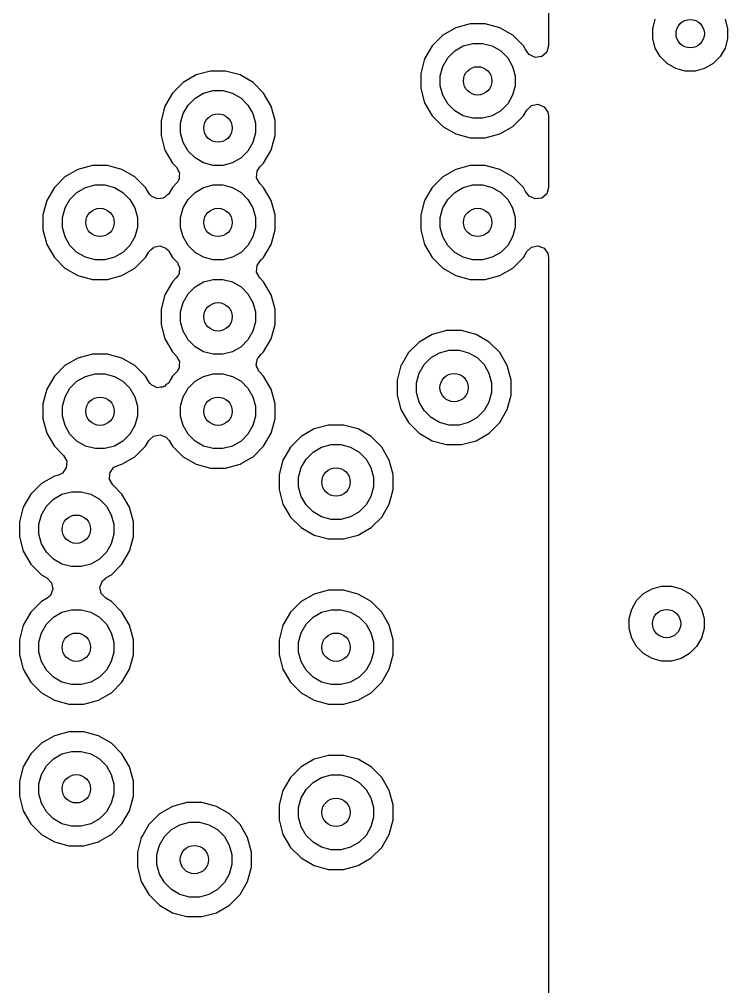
# Model space of a CAD drawing. Extents: x 0.98 to 8.09, y -3.46 to -0.83.
# Drawn here: x 6.9054 to 7.2007, y -1.4408 to -1.0373 of the extents above; entities that cross this region are included whole.
import ezdxf

# ---------------------------------------------------------------- set-up
doc = ezdxf.new("R2010")
doc.units = 0
doc.header["$MEASUREMENT"] = 0
doc.layers.add('BLACK', color=7, linetype='CONTINUOUS')

msp = doc.modelspace()

# ---------------------------------------------------------------- linework, layer by layer
at = {"layer": 'BLACK', "linetype": 'CONTINUOUS'}
for p, q in [((7.12598, -0.83167), (7.12598, -1.04838)), ((7.08728, -1.04084), (7.08186, -1.04397)), ((7.09333, -1.03922), (7.08728, -1.04084)), ((7.08728, -1.04084), (7.08728, -1.04084)), ((7.08728, -1.04084), (7.08728, -1.04084)), ((7.09959, -1.03922), (7.09333, -1.03922)), ((7.10563, -1.04084), (7.09959, -1.03922)), ((7.11105, -1.04397), (7.10563, -1.04084)), ((7.16943, -1.04125), (7.17049, -1.03728)), ((7.19959, -1.03728), (7.20065, -1.04125)), ((7.08186, -1.04397), (7.07744, -1.0484)), ((7.08186, -1.04397), (7.08186, -1.04397)), ((7.11548, -1.0484), (7.11105, -1.04397)), ((7.16943, -1.04536), (7.16943, -1.04125)), ((7.20065, -1.04125), (7.20065, -1.04536)), ((7.07744, -1.0484), (7.07431, -1.05382)), ((7.07744, -1.0484), (7.07744, -1.0484)), ((7.08687, -1.0505), (7.09043, -1.04844)), ((7.09043, -1.04844), (7.0944, -1.04738)), ((7.0944, -1.04738), (7.09851, -1.04738)), ((7.09851, -1.04738), (7.10248, -1.04844)), ((7.10248, -1.04844), (7.10604, -1.0505)), ((7.11623, -1.0497), (7.11548, -1.0484)), ((7.12598, -1.04838), (7.12521, -1.05102)), ((7.17049, -1.04933), (7.16943, -1.04536)), ((7.20065, -1.04536), (7.19959, -1.04933)), ((7.08396, -1.05341), (7.08687, -1.0505)), ((7.10604, -1.0505), (7.10895, -1.05341)), ((7.11687, -1.05082), (7.11623, -1.0497)), ((7.11791, -1.05207), (7.11687, -1.05082)), ((7.12041, -1.05321), (7.11791, -1.05207)), ((7.12313, -1.05282), (7.12041, -1.05321)), ((7.12521, -1.05102), (7.12313, -1.05282)), ((7.17255, -1.05289), (7.17049, -1.04933)), ((7.17545, -1.0558), (7.17255, -1.05289)), ((7.19753, -1.05289), (7.19463, -1.0558)), ((7.19959, -1.04933), (7.19753, -1.05289)), ((7.07431, -1.05382), (7.07269, -1.05986)), ((7.08084, -1.06094), (7.08191, -1.05697)), ((7.08191, -1.05697), (7.08396, -1.05341)), ((7.10895, -1.05341), (7.11101, -1.05697)), ((7.11101, -1.05697), (7.11207, -1.06094)), ((7.17901, -1.05786), (7.17545, -1.0558)), ((7.19463, -1.0558), (7.19107, -1.05786)), ((6.97901, -1.06053), (6.9736, -1.06366)), ((6.98506, -1.05891), (6.97901, -1.06053)), ((6.97901, -1.06053), (6.97901, -1.06053)), ((6.97901, -1.06053), (6.97901, -1.06053)), ((6.99132, -1.05891), (6.98506, -1.05891)), ((6.99736, -1.06053), (6.99132, -1.05891)), ((7.00278, -1.06366), (6.99736, -1.06053)), ((7.07269, -1.05986), (7.07269, -1.06612)), ((7.08084, -1.06505), (7.08084, -1.06094)), ((7.11207, -1.06094), (7.11207, -1.06505)), ((7.18298, -1.05892), (7.17901, -1.05786)), ((7.18709, -1.05892), (7.18298, -1.05892)), ((7.19107, -1.05786), (7.18709, -1.05892)), ((6.9736, -1.06366), (6.96917, -1.06808)), ((6.9736, -1.06366), (6.9736, -1.06366)), ((7.00721, -1.06808), (7.00278, -1.06366)), ((7.08191, -1.06902), (7.08084, -1.06505)), ((7.11207, -1.06505), (7.11101, -1.06902)), ((6.96917, -1.06808), (6.96645, -1.0728)), ((6.96917, -1.06808), (6.96917, -1.06808)), ((6.9786, -1.07018), (6.98216, -1.06813)), ((6.98216, -1.06813), (6.98613, -1.06706)), ((6.98613, -1.06706), (6.99024, -1.06706)), ((6.99024, -1.06706), (6.99422, -1.06813)), ((6.99422, -1.06813), (6.99778, -1.07018)), ((7.01034, -1.0735), (7.00721, -1.06808)), ((7.07269, -1.06612), (7.07431, -1.07217)), ((7.08396, -1.07258), (7.08191, -1.06902)), ((7.11101, -1.06902), (7.10895, -1.07258)), ((6.96645, -1.0728), (6.96604, -1.0735)), ((6.97364, -1.07665), (6.9757, -1.07309)), ((6.9757, -1.07309), (6.9786, -1.07018)), ((6.99778, -1.07018), (7.00068, -1.07309)), ((7.00068, -1.07309), (7.00274, -1.07665)), ((7.07431, -1.07217), (7.07744, -1.07759)), ((7.08687, -1.07549), (7.08396, -1.07258)), ((7.10895, -1.07258), (7.10604, -1.07549)), ((7.11887, -1.07326), (7.12157, -1.07274)), ((7.12157, -1.07274), (7.12412, -1.07377)), ((6.96604, -1.0735), (6.96442, -1.07955)), ((6.97258, -1.08062), (6.97364, -1.07665)), ((7.00274, -1.07665), (7.0038, -1.08062)), ((7.01196, -1.07955), (7.01034, -1.0735)), ((7.09043, -1.07754), (7.08687, -1.07549)), ((7.10604, -1.07549), (7.10248, -1.07754)), ((7.11548, -1.07759), (7.11687, -1.07516)), ((7.11687, -1.07516), (7.11887, -1.07326)), ((7.12412, -1.07377), (7.12572, -1.07601)), ((7.12572, -1.07601), (7.12598, -1.0776)), ((6.96442, -1.07955), (6.96442, -1.08581)), ((6.97258, -1.08473), (6.97258, -1.08062)), ((7.0038, -1.08062), (7.0038, -1.08473)), ((7.01196, -1.08581), (7.01196, -1.07955)), ((7.07744, -1.07759), (7.08186, -1.08201)), ((7.0944, -1.07861), (7.09043, -1.07754)), ((7.09851, -1.07861), (7.0944, -1.07861)), ((7.10248, -1.07754), (7.09851, -1.07861)), ((7.11105, -1.08201), (7.11548, -1.07759)), ((7.12598, -1.0776), (7.12598, -1.10744)), ((6.97364, -1.0887), (6.97258, -1.08473)), ((7.0038, -1.08473), (7.00274, -1.0887)), ((7.08186, -1.08201), (7.08728, -1.08514)), ((7.08728, -1.08514), (7.09333, -1.08676)), ((7.09959, -1.08676), (7.10563, -1.08514)), ((7.10563, -1.08514), (7.11105, -1.08201)), ((6.96442, -1.08581), (6.96604, -1.09185)), ((6.9757, -1.09226), (6.97364, -1.0887)), ((7.00274, -1.0887), (7.00068, -1.09226)), ((7.01034, -1.09185), (7.01196, -1.08581)), ((7.09333, -1.08676), (7.09333, -1.08676)), ((7.09333, -1.08676), (7.09959, -1.08676)), ((7.09959, -1.08676), (7.09959, -1.08676)), ((6.96604, -1.09185), (6.96917, -1.09727)), ((6.9786, -1.09517), (6.9757, -1.09226)), ((7.00068, -1.09226), (6.99778, -1.09517)), ((7.00721, -1.09727), (7.01034, -1.09185)), ((6.96917, -1.09727), (6.96917, -1.09727)), ((6.96917, -1.09727), (6.97081, -1.09891)), ((6.98216, -1.09723), (6.9786, -1.09517)), ((6.98613, -1.09829), (6.98216, -1.09723)), ((6.99422, -1.09723), (6.99024, -1.09829)), ((6.99778, -1.09517), (6.99422, -1.09723)), ((7.0062, -1.09828), (7.00721, -1.09727)), ((6.9298, -1.0999), (6.92438, -1.10303)), ((6.93585, -1.09828), (6.9298, -1.0999)), ((6.9298, -1.0999), (6.9298, -1.0999)), ((6.9298, -1.0999), (6.9298, -1.0999)), ((6.94211, -1.09828), (6.93585, -1.09828)), ((6.94815, -1.0999), (6.94211, -1.09828)), ((6.95357, -1.10303), (6.94815, -1.0999)), ((6.97081, -1.09891), (6.97081, -1.09892)), ((6.97081, -1.09892), (6.97082, -1.09892)), ((6.97082, -1.09892), (6.97147, -1.10013)), ((6.97147, -1.10013), (6.97213, -1.10132)), ((6.97213, -1.10134), (6.97203, -1.1027)), ((6.97213, -1.10132), (6.97213, -1.10133)), ((6.97213, -1.10133), (6.97213, -1.10134)), ((6.99024, -1.09829), (6.98613, -1.09829)), ((7.00425, -1.1034), (7.00445, -1.10066)), ((7.00445, -1.10066), (7.00557, -1.09891)), ((7.00557, -1.09891), (7.0062, -1.09828)), ((7.08728, -1.0999), (7.08186, -1.10303)), ((7.09333, -1.09828), (7.08728, -1.0999)), ((7.08728, -1.0999), (7.08728, -1.0999)), ((7.08728, -1.0999), (7.08728, -1.0999)), ((7.09959, -1.09828), (7.09333, -1.09828)), ((7.10563, -1.0999), (7.09959, -1.09828)), ((7.11105, -1.10303), (7.10563, -1.0999)), ((6.92438, -1.10303), (6.91996, -1.10745)), ((6.92438, -1.10303), (6.92438, -1.10303)), ((6.958, -1.10745), (6.95357, -1.10303)), ((6.97126, -1.1053), (6.97105, -1.10557)), ((6.97191, -1.10411), (6.97126, -1.1053)), ((6.97193, -1.10408), (6.97191, -1.10411)), ((6.97203, -1.1027), (6.97193, -1.10407)), ((6.97193, -1.10407), (6.97193, -1.10408)), ((6.97193, -1.10408), (6.97193, -1.10408)), ((7.00557, -1.10581), (7.00425, -1.1034)), ((7.08186, -1.10303), (7.07744, -1.10745)), ((7.08186, -1.10303), (7.08186, -1.10303)), ((7.11548, -1.10745), (7.11105, -1.10303)), ((6.91996, -1.10745), (6.91872, -1.10959)), ((6.91996, -1.10745), (6.91996, -1.10745)), ((6.92939, -1.10955), (6.93295, -1.1075)), ((6.93295, -1.1075), (6.93692, -1.10643)), ((6.93692, -1.10643), (6.94103, -1.10643)), ((6.94103, -1.10643), (6.945, -1.1075)), ((6.945, -1.1075), (6.94856, -1.10955)), ((6.95896, -1.10913), (6.958, -1.10745)), ((6.95935, -1.10981), (6.95896, -1.10913)), ((6.96917, -1.10745), (6.96766, -1.11007)), ((6.97105, -1.10557), (6.96917, -1.10745)), ((6.9786, -1.10955), (6.98216, -1.1075)), ((6.98216, -1.1075), (6.98613, -1.10643)), ((6.98613, -1.10643), (6.99024, -1.10643)), ((6.99024, -1.10643), (6.99422, -1.1075)), ((6.99422, -1.1075), (6.99778, -1.10955)), ((7.00721, -1.10745), (7.00557, -1.10581)), ((7.01034, -1.11287), (7.00721, -1.10745)), ((7.07744, -1.10745), (7.0762, -1.10959)), ((7.07744, -1.10745), (7.07744, -1.10745)), ((7.08687, -1.10955), (7.09043, -1.1075)), ((7.09043, -1.1075), (7.0944, -1.10643)), ((7.0944, -1.10643), (7.09851, -1.10643)), ((7.09851, -1.10643), (7.10248, -1.1075)), ((7.10248, -1.1075), (7.10604, -1.10955)), ((7.11644, -1.10913), (7.11548, -1.10745)), ((7.11687, -1.10988), (7.11644, -1.10913)), ((7.12598, -1.10744), (7.12521, -1.11007)), ((6.91683, -1.11287), (6.91521, -1.11892)), ((6.91872, -1.10959), (6.91683, -1.11287)), ((6.92443, -1.11602), (6.92648, -1.11246)), ((6.92648, -1.11246), (6.92939, -1.10955)), ((6.94856, -1.10955), (6.95147, -1.11246)), ((6.95147, -1.11246), (6.95353, -1.11602)), ((6.95995, -1.11049), (6.95935, -1.10981)), ((6.96012, -1.11081), (6.95995, -1.11049)), ((6.96031, -1.11091), (6.96012, -1.11081)), ((6.96056, -1.1112), (6.96031, -1.11091)), ((6.96157, -1.11161), (6.96056, -1.1112)), ((6.96253, -1.11213), (6.96157, -1.11161)), ((6.96283, -1.11211), (6.96253, -1.11213)), ((6.96312, -1.11223), (6.96283, -1.11211)), ((6.96419, -1.11202), (6.96312, -1.11223)), ((6.96527, -1.11195), (6.96419, -1.11202)), ((6.96552, -1.11176), (6.96527, -1.11195)), ((6.96582, -1.11171), (6.96552, -1.11176)), ((6.96661, -1.11096), (6.96582, -1.11171)), ((6.96748, -1.11031), (6.96661, -1.11096)), ((6.96766, -1.11007), (6.96748, -1.11031)), ((6.97364, -1.11602), (6.9757, -1.11246)), ((6.9757, -1.11246), (6.9786, -1.10955)), ((6.99778, -1.10955), (7.00068, -1.11246)), ((7.00068, -1.11246), (7.00274, -1.11602)), ((7.01196, -1.11892), (7.01034, -1.11287)), ((7.07431, -1.11287), (7.07269, -1.11892)), ((7.0762, -1.10959), (7.07431, -1.11287)), ((7.08191, -1.11602), (7.08396, -1.11246)), ((7.08396, -1.11246), (7.08687, -1.10955)), ((7.10604, -1.10955), (7.10895, -1.11246)), ((7.10895, -1.11246), (7.11101, -1.11602)), ((7.11791, -1.11113), (7.11687, -1.10988)), ((7.12041, -1.11227), (7.11791, -1.11113)), ((7.12313, -1.11188), (7.12041, -1.11227)), ((7.12521, -1.11007), (7.12313, -1.11188)), ((6.92336, -1.11999), (6.92443, -1.11602)), ((6.95353, -1.11602), (6.95459, -1.11999)), ((6.97258, -1.11999), (6.97364, -1.11602)), ((7.00274, -1.11602), (7.0038, -1.11999)), ((7.08084, -1.11999), (7.08191, -1.11602)), ((7.11101, -1.11602), (7.11207, -1.11999)), ((6.91521, -1.11892), (6.91521, -1.12518)), ((6.92336, -1.1241), (6.92336, -1.11999)), ((6.95459, -1.11999), (6.95459, -1.1241)), ((6.97258, -1.1241), (6.97258, -1.11999)), ((7.0038, -1.11999), (7.0038, -1.1241)), ((7.01196, -1.12518), (7.01196, -1.11892)), ((7.07269, -1.11892), (7.07269, -1.12518)), ((7.08084, -1.1241), (7.08084, -1.11999)), ((7.11207, -1.11999), (7.11207, -1.1241)), ((6.91521, -1.12518), (6.91683, -1.13122)), ((6.92443, -1.12807), (6.92336, -1.1241)), ((6.95459, -1.1241), (6.95353, -1.12807)), ((6.97364, -1.12807), (6.97258, -1.1241)), ((7.0038, -1.1241), (7.00274, -1.12807)), ((7.01034, -1.13122), (7.01196, -1.12518)), ((7.07269, -1.12518), (7.07431, -1.13122)), ((7.08191, -1.12807), (7.08084, -1.1241)), ((7.11207, -1.1241), (7.11101, -1.12807)), ((6.92648, -1.13163), (6.92443, -1.12807)), ((6.95353, -1.12807), (6.95147, -1.13163)), ((6.9757, -1.13163), (6.97364, -1.12807)), ((7.00274, -1.12807), (7.00068, -1.13163)), ((7.08396, -1.13163), (7.08191, -1.12807)), ((7.11101, -1.12807), (7.10895, -1.13163)), ((6.91683, -1.13122), (6.91996, -1.13664)), ((6.92939, -1.13454), (6.92648, -1.13163)), ((6.95147, -1.13163), (6.94856, -1.13454)), ((6.95935, -1.13429), (6.9603, -1.13338)), ((6.9603, -1.13338), (6.96123, -1.13245)), ((6.96123, -1.13245), (6.9613, -1.13244)), ((6.9613, -1.13244), (6.96135, -1.13239)), ((6.96135, -1.13239), (6.96263, -1.13214)), ((6.96263, -1.13214), (6.96391, -1.13186)), ((6.96391, -1.13186), (6.96398, -1.13188)), ((6.96398, -1.13188), (6.96405, -1.13187)), ((6.96405, -1.13187), (6.96526, -1.13235)), ((6.96526, -1.13235), (6.96649, -1.13281)), ((6.96649, -1.13281), (6.96655, -1.13287)), ((6.96655, -1.13287), (6.9666, -1.13289)), ((6.9666, -1.13289), (6.96748, -1.13379)), ((6.9786, -1.13454), (6.9757, -1.13163)), ((7.00068, -1.13163), (6.99778, -1.13454)), ((7.00721, -1.13664), (7.01034, -1.13122)), ((7.07431, -1.13122), (7.07744, -1.13664)), ((7.08687, -1.13454), (7.08396, -1.13163)), ((7.10895, -1.13163), (7.10604, -1.13454)), ((7.11687, -1.13422), (7.11887, -1.13232)), ((7.11887, -1.13232), (7.12157, -1.1318)), ((7.12157, -1.1318), (7.12412, -1.13282)), ((7.12412, -1.13282), (7.12572, -1.13506)), ((6.91996, -1.13664), (6.92438, -1.14107)), ((6.93295, -1.1366), (6.92939, -1.13454)), ((6.93692, -1.13766), (6.93295, -1.1366)), ((6.94103, -1.13766), (6.93692, -1.13766)), ((6.945, -1.1366), (6.94103, -1.13766)), ((6.94856, -1.13454), (6.945, -1.1366)), ((6.95357, -1.14107), (6.958, -1.13664)), ((6.958, -1.13664), (6.95935, -1.13429)), ((6.96748, -1.13379), (6.96766, -1.13403)), ((6.96766, -1.13403), (6.96917, -1.13664)), ((6.96917, -1.13664), (6.97105, -1.13852)), ((6.98216, -1.1366), (6.9786, -1.13454)), ((6.98613, -1.13766), (6.98216, -1.1366)), ((6.99024, -1.13766), (6.98613, -1.13766)), ((6.99422, -1.1366), (6.99024, -1.13766)), ((6.99778, -1.13454), (6.99422, -1.1366)), ((7.00557, -1.13828), (7.00628, -1.13756)), ((7.00628, -1.13756), (7.00721, -1.13664)), ((7.07744, -1.13664), (7.08186, -1.14107)), ((7.09043, -1.1366), (7.08687, -1.13454)), ((7.0944, -1.13766), (7.09043, -1.1366)), ((7.09851, -1.13766), (7.0944, -1.13766)), ((7.10248, -1.1366), (7.09851, -1.13766)), ((7.10604, -1.13454), (7.10248, -1.1366)), ((7.11105, -1.14107), (7.11548, -1.13664)), ((7.11548, -1.13664), (7.11687, -1.13422)), ((7.12572, -1.13506), (7.12598, -1.13666)), ((7.12598, -1.13666), (7.12598, -1.52071)), ((6.92438, -1.14107), (6.9298, -1.1442)), ((6.94815, -1.1442), (6.95357, -1.14107)), ((6.97105, -1.13852), (6.97126, -1.13879)), ((6.97126, -1.13879), (6.97163, -1.13977)), ((6.97163, -1.13977), (6.97213, -1.14069)), ((6.97223, -1.14137), (6.97201, -1.14239)), ((6.97213, -1.14069), (6.9721, -1.14104)), ((6.9721, -1.14104), (6.97223, -1.14137)), ((7.00425, -1.14277), (7.00445, -1.14003)), ((7.00445, -1.14003), (7.00557, -1.13828)), ((7.08186, -1.14107), (7.08728, -1.1442)), ((7.10563, -1.1442), (7.11105, -1.14107)), ((6.9298, -1.1442), (6.93585, -1.14581)), ((6.94211, -1.14581), (6.94815, -1.1442)), ((6.97081, -1.14518), (6.96917, -1.14682)), ((6.97132, -1.14439), (6.97081, -1.14518)), ((6.97165, -1.14406), (6.97132, -1.14439)), ((6.97171, -1.14379), (6.97165, -1.14406)), ((6.97193, -1.14344), (6.97171, -1.14379)), ((6.97201, -1.14239), (6.97193, -1.14344)), ((6.98216, -1.14687), (6.98613, -1.1458)), ((6.98613, -1.1458), (6.99024, -1.1458)), ((6.99024, -1.1458), (6.99422, -1.14687)), ((7.00557, -1.14518), (7.00425, -1.14277)), ((7.00721, -1.14682), (7.00557, -1.14518)), ((7.08728, -1.1442), (7.09333, -1.14581)), ((7.09959, -1.14581), (7.10563, -1.1442)), ((6.93585, -1.14581), (6.93585, -1.14581)), ((6.93585, -1.14581), (6.94211, -1.14581)), ((6.94211, -1.14581), (6.94211, -1.14581)), ((6.96917, -1.14682), (6.96604, -1.15224)), ((6.96917, -1.14682), (6.96917, -1.14682)), ((6.9757, -1.15183), (6.9786, -1.14892)), ((6.9786, -1.14892), (6.98216, -1.14687)), ((6.99422, -1.14687), (6.99778, -1.14892)), ((6.99778, -1.14892), (7.00068, -1.15183)), ((7.01034, -1.15224), (7.00721, -1.14682)), ((7.09333, -1.14581), (7.09333, -1.14581)), ((7.09333, -1.14581), (7.09959, -1.14581)), ((7.09959, -1.14581), (7.09959, -1.14581)), ((6.96604, -1.15224), (6.96442, -1.15829)), ((6.97364, -1.15539), (6.9757, -1.15183)), ((7.00068, -1.15183), (7.00274, -1.15539)), ((7.01196, -1.15829), (7.01034, -1.15224)), ((6.97258, -1.15936), (6.97364, -1.15539)), ((7.00274, -1.15539), (7.0038, -1.15936)), ((6.96442, -1.15829), (6.96442, -1.16455)), ((6.97258, -1.16347), (6.97258, -1.15936)), ((7.0038, -1.15936), (7.0038, -1.16347)), ((7.01196, -1.16455), (7.01196, -1.15829)), ((6.96442, -1.16455), (6.96604, -1.17059)), ((6.97364, -1.16744), (6.97258, -1.16347)), ((7.0038, -1.16347), (7.00274, -1.16744)), ((7.01034, -1.17059), (7.01196, -1.16455)), ((6.9757, -1.171), (6.97364, -1.16744)), ((7.00274, -1.16744), (7.00068, -1.171)), ((7.07744, -1.1688), (7.07202, -1.17193)), ((7.08349, -1.16718), (7.07744, -1.1688)), ((7.07744, -1.1688), (7.07744, -1.1688)), ((7.07744, -1.1688), (7.07744, -1.1688)), ((7.08974, -1.16718), (7.08349, -1.16718)), ((7.09579, -1.1688), (7.08974, -1.16718)), ((7.10121, -1.17193), (7.09579, -1.1688)), ((6.96604, -1.17059), (6.96917, -1.17601)), ((6.9786, -1.17391), (6.9757, -1.171)), ((6.98216, -1.17597), (6.9786, -1.17391)), ((6.99778, -1.17391), (6.99422, -1.17597)), ((7.00068, -1.171), (6.99778, -1.17391)), ((7.00721, -1.17601), (7.01034, -1.17059)), ((7.07202, -1.17193), (7.0676, -1.17635)), ((7.07202, -1.17193), (7.07202, -1.17193)), ((7.10563, -1.17635), (7.10121, -1.17193)), ((6.93585, -1.17702), (6.9298, -1.17864)), ((6.94211, -1.17702), (6.93585, -1.17702)), ((6.94815, -1.17864), (6.94211, -1.17702)), ((6.96917, -1.17601), (6.96917, -1.17601)), ((6.96917, -1.17601), (6.97081, -1.17765)), ((6.97081, -1.17765), (6.97081, -1.17766)), ((6.97081, -1.17766), (6.97082, -1.17766)), ((6.97082, -1.17766), (6.97147, -1.17887)), ((6.98613, -1.17703), (6.98216, -1.17597)), ((6.99024, -1.17703), (6.98613, -1.17703)), ((6.99422, -1.17597), (6.99024, -1.17703)), ((7.00511, -1.17836), (7.00557, -1.17765)), ((7.00557, -1.17765), (7.0062, -1.17702)), ((7.0062, -1.17702), (7.00721, -1.17601)), ((7.0676, -1.17635), (7.06465, -1.18144)), ((7.0676, -1.17635), (7.0676, -1.17635)), ((7.07703, -1.17845), (7.08059, -1.1764)), ((7.08059, -1.1764), (7.08456, -1.17533)), ((7.08456, -1.17533), (7.08867, -1.17533)), ((7.08867, -1.17533), (7.09264, -1.1764)), ((7.09264, -1.1764), (7.0962, -1.17845)), ((7.10876, -1.18177), (7.10563, -1.17635)), ((6.92438, -1.18177), (6.91996, -1.18619)), ((6.9298, -1.17864), (6.92438, -1.18177)), ((6.92438, -1.18177), (6.92438, -1.18177)), ((6.9298, -1.17864), (6.9298, -1.17864)), ((6.9298, -1.17864), (6.9298, -1.17864)), ((6.95357, -1.18177), (6.94815, -1.17864)), ((6.958, -1.18619), (6.95357, -1.18177)), ((6.97147, -1.17887), (6.97213, -1.18006)), ((6.97203, -1.18144), (6.97193, -1.18281)), ((6.97213, -1.18008), (6.97203, -1.18144)), ((6.97213, -1.18006), (6.97213, -1.18007)), ((6.97213, -1.18007), (6.97213, -1.18008)), ((7.00414, -1.18135), (7.00438, -1.18038)), ((7.00428, -1.18173), (7.00414, -1.18135)), ((7.00425, -1.18214), (7.00428, -1.18173)), ((7.00438, -1.18038), (7.00445, -1.1794)), ((7.00445, -1.1794), (7.00471, -1.17898)), ((7.00471, -1.17898), (7.00479, -1.17867)), ((7.00479, -1.17867), (7.00511, -1.17836)), ((7.06447, -1.18177), (7.06285, -1.18782)), ((7.06465, -1.18144), (7.06447, -1.18177)), ((7.07206, -1.18492), (7.07412, -1.18136)), ((7.07412, -1.18136), (7.07703, -1.17845)), ((7.0962, -1.17845), (7.09911, -1.18136)), ((7.09911, -1.18136), (7.10116, -1.18492)), ((7.11038, -1.18782), (7.10876, -1.18177)), ((6.93295, -1.18624), (6.93692, -1.18517)), ((6.93692, -1.18517), (6.94103, -1.18517)), ((6.94103, -1.18517), (6.945, -1.18624)), ((6.97105, -1.18431), (6.96917, -1.18619)), ((6.97126, -1.18404), (6.97105, -1.18431)), ((6.97191, -1.18285), (6.97126, -1.18404)), ((6.97193, -1.18282), (6.97191, -1.18285)), ((6.97193, -1.18281), (6.97193, -1.18282)), ((6.97193, -1.18282), (6.97193, -1.18282)), ((6.98216, -1.18624), (6.98613, -1.18517)), ((6.98613, -1.18517), (6.99024, -1.18517)), ((6.99024, -1.18517), (6.99422, -1.18624)), ((7.00472, -1.18301), (7.00425, -1.18214)), ((7.00505, -1.18394), (7.00472, -1.18301)), ((7.00528, -1.18427), (7.00505, -1.18394)), ((7.00721, -1.18619), (7.00528, -1.18427)), ((7.071, -1.18889), (7.07206, -1.18492)), ((7.10116, -1.18492), (7.10223, -1.18889)), ((6.91996, -1.18619), (6.91683, -1.19161)), ((6.91996, -1.18619), (6.91996, -1.18619)), ((6.92648, -1.1912), (6.92939, -1.18829)), ((6.92939, -1.18829), (6.93295, -1.18624)), ((6.945, -1.18624), (6.94856, -1.18829)), ((6.94856, -1.18829), (6.95147, -1.1912)), ((6.95932, -1.18848), (6.958, -1.18619)), ((6.95935, -1.18855), (6.95932, -1.18848)), ((6.95995, -1.18923), (6.95935, -1.18855)), ((6.96012, -1.18955), (6.95995, -1.18923)), ((6.96031, -1.18965), (6.96012, -1.18955)), ((6.96056, -1.18994), (6.96031, -1.18965)), ((6.96157, -1.19035), (6.96056, -1.18994)), ((6.96661, -1.1897), (6.96582, -1.19045)), ((6.96748, -1.18905), (6.96661, -1.1897)), ((6.96766, -1.18881), (6.96748, -1.18905)), ((6.96917, -1.18619), (6.96766, -1.18881)), ((6.9757, -1.1912), (6.9786, -1.18829)), ((6.9786, -1.18829), (6.98216, -1.18624)), ((6.99422, -1.18624), (6.99778, -1.18829)), ((6.99778, -1.18829), (7.00068, -1.1912)), ((7.00814, -1.18782), (7.00721, -1.18619)), ((7.00949, -1.19014), (7.00814, -1.18782)), ((7.01034, -1.19161), (7.00949, -1.19014)), ((7.00949, -1.19014), (7.00949, -1.19014)), ((7.06285, -1.18782), (7.06285, -1.19407)), ((7.071, -1.193), (7.071, -1.18889)), ((7.10223, -1.18889), (7.10223, -1.193)), ((7.11038, -1.19407), (7.11038, -1.18782)), ((6.91683, -1.19161), (6.91521, -1.19766)), ((6.92443, -1.19476), (6.92648, -1.1912)), ((6.95147, -1.1912), (6.95353, -1.19476)), ((6.96253, -1.19087), (6.96157, -1.19035)), ((6.96283, -1.19085), (6.96253, -1.19087)), ((6.96312, -1.19097), (6.96283, -1.19085)), ((6.96419, -1.19076), (6.96312, -1.19097)), ((6.96527, -1.19069), (6.96419, -1.19076)), ((6.96552, -1.1905), (6.96527, -1.19069)), ((6.96582, -1.19045), (6.96552, -1.1905)), ((6.97364, -1.19476), (6.9757, -1.1912)), ((7.00068, -1.1912), (7.00274, -1.19476)), ((7.01196, -1.19766), (7.01034, -1.19161)), ((7.01034, -1.19161), (7.01034, -1.19161)), ((7.06285, -1.19407), (7.06447, -1.20012)), ((7.07206, -1.19697), (7.071, -1.193)), ((7.10223, -1.193), (7.10116, -1.19697)), ((7.10876, -1.20012), (7.11038, -1.19407)), ((6.91521, -1.19766), (6.91521, -1.20392)), ((6.92336, -1.19873), (6.92443, -1.19476)), ((6.95353, -1.19476), (6.95459, -1.19873)), ((6.97258, -1.19873), (6.97364, -1.19476)), ((7.00274, -1.19476), (7.0038, -1.19873)), ((7.01196, -1.20392), (7.01196, -1.19766)), ((7.07412, -1.20053), (7.07206, -1.19697)), ((7.10116, -1.19697), (7.09911, -1.20053)), ((6.92336, -1.20284), (6.92336, -1.19873)), ((6.95459, -1.19873), (6.95459, -1.20284)), ((6.97258, -1.20284), (6.97258, -1.19873)), ((7.0038, -1.19873), (7.0038, -1.20284)), ((7.06447, -1.20012), (7.0676, -1.20554)), ((7.07703, -1.20344), (7.07412, -1.20053)), ((7.09911, -1.20053), (7.0962, -1.20344)), ((7.10563, -1.20554), (7.10876, -1.20012)), ((6.91521, -1.20392), (6.91683, -1.20996)), ((6.92443, -1.20681), (6.92336, -1.20284)), ((6.95459, -1.20284), (6.95353, -1.20681)), ((6.97364, -1.20681), (6.97258, -1.20284)), ((7.0038, -1.20284), (7.00274, -1.20681)), ((7.01034, -1.20996), (7.01196, -1.20392)), ((7.0676, -1.20554), (7.07202, -1.20996)), ((7.08059, -1.20549), (7.07703, -1.20344)), ((7.08456, -1.20656), (7.08059, -1.20549)), ((7.09264, -1.20549), (7.08867, -1.20656)), ((7.0962, -1.20344), (7.09264, -1.20549)), ((7.10121, -1.20996), (7.10563, -1.20554)), ((6.91683, -1.20996), (6.91996, -1.21538)), ((6.92648, -1.21037), (6.92443, -1.20681)), ((6.95353, -1.20681), (6.95147, -1.21037)), ((6.9757, -1.21037), (6.97364, -1.20681)), ((7.00274, -1.20681), (7.00068, -1.21037)), ((7.00721, -1.21538), (7.01034, -1.20996)), ((7.02823, -1.20817), (7.02281, -1.2113)), ((7.03427, -1.20655), (7.02823, -1.20817)), ((7.02823, -1.20817), (7.02823, -1.20817)), ((7.02823, -1.20817), (7.02823, -1.20817)), ((7.04053, -1.20655), (7.03427, -1.20655)), ((7.04658, -1.20817), (7.04053, -1.20655)), ((7.052, -1.2113), (7.04658, -1.20817)), ((7.07202, -1.20996), (7.07744, -1.21309)), ((7.08867, -1.20656), (7.08456, -1.20656)), ((7.09579, -1.21309), (7.10121, -1.20996)), ((6.92939, -1.21328), (6.92648, -1.21037)), ((6.93295, -1.21534), (6.92939, -1.21328)), ((6.94856, -1.21328), (6.945, -1.21534)), ((6.95147, -1.21037), (6.94856, -1.21328)), ((6.958, -1.21538), (6.95935, -1.21303)), ((6.95935, -1.21303), (6.96135, -1.21113)), ((6.96135, -1.21113), (6.96405, -1.21061)), ((6.96405, -1.21061), (6.9666, -1.21163)), ((6.9666, -1.21163), (6.96781, -1.21303)), ((6.96781, -1.21303), (6.96917, -1.21538)), ((6.9786, -1.21328), (6.9757, -1.21037)), ((6.98216, -1.21534), (6.9786, -1.21328)), ((6.99778, -1.21328), (6.99422, -1.21534)), ((7.00068, -1.21037), (6.99778, -1.21328)), ((7.02281, -1.2113), (7.01838, -1.21572)), ((7.02281, -1.2113), (7.02281, -1.2113)), ((7.05642, -1.21572), (7.052, -1.2113)), ((7.07744, -1.21309), (7.08349, -1.21471)), ((7.08974, -1.21471), (7.09579, -1.21309)), ((6.91996, -1.21538), (6.91996, -1.21538)), ((6.91996, -1.21538), (6.92381, -1.21924)), ((6.93692, -1.2164), (6.93295, -1.21534)), ((6.94103, -1.2164), (6.93692, -1.2164)), ((6.945, -1.21534), (6.94103, -1.2164)), ((6.95357, -1.21981), (6.958, -1.21538)), ((6.96917, -1.21538), (6.9736, -1.21981)), ((6.98613, -1.2164), (6.98216, -1.21534)), ((6.99024, -1.2164), (6.98613, -1.2164)), ((6.99422, -1.21534), (6.99024, -1.2164)), ((7.00278, -1.21981), (7.00721, -1.21538)), ((7.01838, -1.21572), (7.01602, -1.21981)), ((7.01838, -1.21572), (7.01838, -1.21572)), ((7.02491, -1.22073), (7.02781, -1.21782)), ((7.02781, -1.21782), (7.03138, -1.21577)), ((7.03138, -1.21577), (7.03535, -1.2147)), ((7.03535, -1.2147), (7.03946, -1.2147)), ((7.03946, -1.2147), (7.04343, -1.21577)), ((7.04343, -1.21577), (7.04699, -1.21782)), ((7.04699, -1.21782), (7.0499, -1.22073)), ((7.05955, -1.22114), (7.05642, -1.21572)), ((7.08349, -1.21471), (7.08349, -1.21471)), ((7.08349, -1.21471), (7.08974, -1.21471)), ((7.08974, -1.21471), (7.08974, -1.21471)), ((6.92381, -1.21924), (6.92513, -1.22165)), ((6.92513, -1.22165), (6.92494, -1.2244)), ((6.94815, -1.22294), (6.95357, -1.21981)), ((6.9736, -1.21981), (6.97901, -1.22294)), ((6.99788, -1.22264), (7.00203, -1.22024)), ((7.00203, -1.22024), (7.00278, -1.21981)), ((7.01525, -1.22114), (7.01363, -1.22719)), ((7.01602, -1.21981), (7.01525, -1.22114)), ((7.02285, -1.22429), (7.02491, -1.22073)), ((7.0499, -1.22073), (7.05195, -1.22429)), ((7.06117, -1.22719), (7.05955, -1.22114)), ((6.92494, -1.2244), (6.92329, -1.2266)), ((6.94312, -1.22719), (6.94317, -1.22639)), ((6.94317, -1.22639), (6.94482, -1.22419)), ((6.94482, -1.22419), (6.94648, -1.22338)), ((6.94648, -1.22338), (6.94815, -1.22294)), ((6.97901, -1.22294), (6.98506, -1.22456)), ((6.98506, -1.22456), (6.98506, -1.22456)), ((6.98506, -1.22456), (6.99132, -1.22456)), ((6.99132, -1.22456), (6.99736, -1.22294)), ((6.99132, -1.22456), (6.99132, -1.22456)), ((6.99736, -1.22294), (6.99788, -1.22264)), ((6.99736, -1.22294), (6.99736, -1.22294)), ((6.99736, -1.22294), (6.99736, -1.22294)), ((6.99736, -1.22294), (6.99736, -1.22294)), ((6.99788, -1.22264), (6.99788, -1.22264)), ((7.02179, -1.22826), (7.02285, -1.22429)), ((7.05195, -1.22429), (7.05301, -1.22826)), ((6.91996, -1.22785), (6.91454, -1.23098)), ((6.92163, -1.22741), (6.91996, -1.22785)), ((6.92329, -1.2266), (6.92163, -1.22741)), ((6.94298, -1.22914), (6.94312, -1.22719)), ((6.9443, -1.23155), (6.94298, -1.22914)), ((7.01363, -1.22719), (7.01363, -1.23344)), ((7.02179, -1.23237), (7.02179, -1.22826)), ((7.05301, -1.22826), (7.05301, -1.23237)), ((7.06117, -1.23344), (7.06117, -1.22719)), ((6.91454, -1.23098), (6.91011, -1.23541)), ((6.91454, -1.23098), (6.91454, -1.23098)), ((6.92311, -1.23545), (6.92708, -1.23439)), ((6.92708, -1.23439), (6.93119, -1.23439)), ((6.93119, -1.23439), (6.93516, -1.23545)), ((6.94815, -1.23541), (6.9443, -1.23155)), ((7.01363, -1.23344), (7.01525, -1.23949)), ((7.02285, -1.23634), (7.02179, -1.23237)), ((7.05301, -1.23237), (7.05195, -1.23634)), ((7.05955, -1.23949), (7.06117, -1.23344)), ((6.91011, -1.23541), (6.90699, -1.24083)), ((6.91011, -1.23541), (6.91011, -1.23541)), ((6.91664, -1.24041), (6.91955, -1.23751)), ((6.91955, -1.23751), (6.92311, -1.23545)), ((6.93516, -1.23545), (6.93872, -1.23751)), ((6.93872, -1.23751), (6.94163, -1.24041)), ((6.95128, -1.24083), (6.94815, -1.23541)), ((7.02491, -1.2399), (7.02285, -1.23634)), ((7.05195, -1.23634), (7.0499, -1.2399)), ((6.90699, -1.24083), (6.90537, -1.24687)), ((6.91458, -1.24397), (6.91664, -1.24041)), ((6.94163, -1.24041), (6.94368, -1.24397)), ((6.9529, -1.24687), (6.95128, -1.24083)), ((7.01525, -1.23949), (7.01838, -1.24491)), ((7.02781, -1.24281), (7.02491, -1.2399)), ((7.0499, -1.2399), (7.04699, -1.24281)), ((7.05642, -1.24491), (7.05955, -1.23949)), ((6.91352, -1.24794), (6.91458, -1.24397)), ((6.94368, -1.24397), (6.94475, -1.24794)), ((7.01838, -1.24491), (7.02281, -1.24933)), ((7.03138, -1.24486), (7.02781, -1.24281)), ((7.03535, -1.24593), (7.03138, -1.24486)), ((7.03946, -1.24593), (7.03535, -1.24593)), ((7.04343, -1.24486), (7.03946, -1.24593)), ((7.04699, -1.24281), (7.04343, -1.24486)), ((7.052, -1.24933), (7.05642, -1.24491)), ((6.90537, -1.24687), (6.90537, -1.25313)), ((6.91352, -1.25206), (6.91352, -1.24794)), ((6.94475, -1.24794), (6.94475, -1.25206)), ((6.9529, -1.25313), (6.9529, -1.24687)), ((7.02281, -1.24933), (7.02823, -1.25246)), ((7.04658, -1.25246), (7.052, -1.24933)), ((6.90537, -1.25313), (6.90699, -1.25917)), ((6.91458, -1.25603), (6.91352, -1.25206)), ((6.94475, -1.25206), (6.94368, -1.25603)), ((6.95128, -1.25917), (6.9529, -1.25313)), ((7.02823, -1.25246), (7.03427, -1.25408)), ((7.03427, -1.25408), (7.03427, -1.25408)), ((7.03427, -1.25408), (7.04053, -1.25408)), ((7.04053, -1.25408), (7.04658, -1.25246)), ((7.04053, -1.25408), (7.04053, -1.25408)), ((6.91664, -1.25959), (6.91458, -1.25603)), ((6.94368, -1.25603), (6.94163, -1.25959)), ((6.90699, -1.25917), (6.91011, -1.26459)), ((6.91955, -1.26249), (6.91664, -1.25959)), ((6.92311, -1.26455), (6.91955, -1.26249)), ((6.93872, -1.26249), (6.93516, -1.26455)), ((6.94163, -1.25959), (6.93872, -1.26249)), ((6.94815, -1.26459), (6.95128, -1.25917)), ((6.91011, -1.26459), (6.91454, -1.26902)), ((6.92708, -1.26561), (6.92311, -1.26455)), ((6.93119, -1.26561), (6.92708, -1.26561)), ((6.93516, -1.26455), (6.93119, -1.26561)), ((6.94373, -1.26902), (6.94815, -1.26459)), ((6.91454, -1.26902), (6.91685, -1.27035)), ((6.91685, -1.27035), (6.9169, -1.27038)), ((6.9169, -1.27038), (6.91879, -1.27237)), ((6.93998, -1.27159), (6.94137, -1.27038)), ((6.94137, -1.27038), (6.94142, -1.27035)), ((6.94142, -1.27035), (6.94373, -1.26902)), ((6.91879, -1.27237), (6.91931, -1.27507)), ((6.93895, -1.27414), (6.93998, -1.27159)), ((6.93947, -1.27684), (6.93895, -1.27414)), ((7.16561, -1.27688), (7.16917, -1.27482)), ((7.16917, -1.27482), (7.17314, -1.27376)), ((7.17314, -1.27376), (7.17725, -1.27376)), ((7.17725, -1.27376), (7.18122, -1.27482)), ((7.18122, -1.27482), (7.18478, -1.27688)), ((6.9169, -1.27883), (6.91454, -1.28019)), ((6.91829, -1.27762), (6.9169, -1.27883)), ((6.91931, -1.27507), (6.91829, -1.27762)), ((6.94137, -1.27883), (6.93947, -1.27684)), ((6.94373, -1.28019), (6.94137, -1.27883)), ((7.02823, -1.27706), (7.02281, -1.28019)), ((7.03427, -1.27544), (7.02823, -1.27706)), ((7.02823, -1.27706), (7.02823, -1.27706)), ((7.02823, -1.27706), (7.02823, -1.27706)), ((7.04053, -1.27544), (7.03427, -1.27544)), ((7.04658, -1.27706), (7.04053, -1.27544)), ((7.052, -1.28019), (7.04658, -1.27706)), ((7.1627, -1.27978), (7.16561, -1.27688)), ((7.18478, -1.27688), (7.18769, -1.27978)), ((6.91454, -1.28019), (6.91011, -1.28462)), ((6.91454, -1.28019), (6.91454, -1.28019)), ((6.94815, -1.28462), (6.94373, -1.28019)), ((7.02281, -1.28019), (7.01838, -1.28462)), ((7.02281, -1.28019), (7.02281, -1.28019)), ((7.05642, -1.28462), (7.052, -1.28019)), ((7.16065, -1.28334), (7.1627, -1.27978)), ((7.18769, -1.27978), (7.18975, -1.28334)), ((6.91011, -1.28462), (6.90699, -1.29004)), ((6.91011, -1.28462), (6.91011, -1.28462)), ((6.91664, -1.28963), (6.91955, -1.28672)), ((6.91955, -1.28672), (6.92311, -1.28466)), ((6.92311, -1.28466), (6.92708, -1.2836)), ((6.92708, -1.2836), (6.93119, -1.2836)), ((6.93119, -1.2836), (6.93516, -1.28466)), ((6.93516, -1.28466), (6.93872, -1.28672)), ((6.93872, -1.28672), (6.94163, -1.28963)), ((6.95128, -1.29004), (6.94815, -1.28462)), ((7.01838, -1.28462), (7.01525, -1.29004)), ((7.01838, -1.28462), (7.01838, -1.28462)), ((7.02491, -1.28963), (7.02781, -1.28672)), ((7.02781, -1.28672), (7.03138, -1.28466)), ((7.03138, -1.28466), (7.03535, -1.2836)), ((7.03535, -1.2836), (7.03946, -1.2836)), ((7.03946, -1.2836), (7.04343, -1.28466)), ((7.04343, -1.28466), (7.04699, -1.28672)), ((7.04699, -1.28672), (7.0499, -1.28963)), ((7.05955, -1.29004), (7.05642, -1.28462)), ((7.15958, -1.28731), (7.16065, -1.28334)), ((7.18975, -1.28334), (7.19081, -1.28731)), ((6.90699, -1.29004), (6.90537, -1.29608)), ((6.91458, -1.29319), (6.91664, -1.28963)), ((6.94163, -1.28963), (6.94368, -1.29319)), ((6.9529, -1.29608), (6.95128, -1.29004)), ((7.01525, -1.29004), (7.01363, -1.29608)), ((7.02285, -1.29319), (7.02491, -1.28963)), ((7.0499, -1.28963), (7.05195, -1.29319)), ((7.06117, -1.29608), (7.05955, -1.29004)), ((7.15958, -1.29143), (7.15958, -1.28731)), ((7.19081, -1.28731), (7.19081, -1.29143)), ((6.91352, -1.29716), (6.91458, -1.29319)), ((6.94368, -1.29319), (6.94475, -1.29716)), ((7.02179, -1.29716), (7.02285, -1.29319)), ((7.05195, -1.29319), (7.05301, -1.29716)), ((7.16065, -1.2954), (7.15958, -1.29143)), ((7.19081, -1.29143), (7.18975, -1.2954)), ((6.90537, -1.29608), (6.90537, -1.30234)), ((6.91352, -1.30127), (6.91352, -1.29716)), ((6.94475, -1.29716), (6.94475, -1.30127)), ((6.9529, -1.30234), (6.9529, -1.29608)), ((7.01363, -1.29608), (7.01363, -1.30234)), ((7.02179, -1.30127), (7.02179, -1.29716)), ((7.05301, -1.29716), (7.05301, -1.30127)), ((7.06117, -1.30234), (7.06117, -1.29608)), ((7.1627, -1.29896), (7.16065, -1.2954)), ((7.16561, -1.30186), (7.1627, -1.29896)), ((7.18769, -1.29896), (7.18478, -1.30186)), ((7.18975, -1.2954), (7.18769, -1.29896)), ((6.90537, -1.30234), (6.90699, -1.30839)), ((6.91458, -1.30524), (6.91352, -1.30127)), ((6.94475, -1.30127), (6.94368, -1.30524)), ((6.95128, -1.30839), (6.9529, -1.30234)), ((7.01363, -1.30234), (7.01525, -1.30839)), ((7.02285, -1.30524), (7.02179, -1.30127)), ((7.05301, -1.30127), (7.05195, -1.30524)), ((7.05955, -1.30839), (7.06117, -1.30234)), ((7.16917, -1.30392), (7.16561, -1.30186)), ((7.18478, -1.30186), (7.18122, -1.30392)), ((6.91664, -1.3088), (6.91458, -1.30524)), ((6.94368, -1.30524), (6.94163, -1.3088)), ((7.02491, -1.3088), (7.02285, -1.30524)), ((7.05195, -1.30524), (7.0499, -1.3088)), ((7.17314, -1.30498), (7.16917, -1.30392)), ((7.17725, -1.30498), (7.17314, -1.30498)), ((7.18122, -1.30392), (7.17725, -1.30498)), ((6.90699, -1.30839), (6.91011, -1.31381)), ((6.91955, -1.31171), (6.91664, -1.3088)), ((6.94163, -1.3088), (6.93872, -1.31171)), ((6.94815, -1.31381), (6.95128, -1.30839)), ((7.01525, -1.30839), (7.01838, -1.31381)), ((7.02781, -1.31171), (7.02491, -1.3088)), ((7.0499, -1.3088), (7.04699, -1.31171)), ((7.05642, -1.31381), (7.05955, -1.30839)), ((6.91011, -1.31381), (6.91454, -1.31823)), ((6.92311, -1.31376), (6.91955, -1.31171)), ((6.92708, -1.31483), (6.92311, -1.31376)), ((6.93119, -1.31483), (6.92708, -1.31483)), ((6.93516, -1.31376), (6.93119, -1.31483)), ((6.93872, -1.31171), (6.93516, -1.31376)), ((6.94373, -1.31823), (6.94815, -1.31381)), ((7.01838, -1.31381), (7.02281, -1.31823)), ((7.03138, -1.31376), (7.02781, -1.31171)), ((7.03535, -1.31483), (7.03138, -1.31376)), ((7.03946, -1.31483), (7.03535, -1.31483)), ((7.04343, -1.31376), (7.03946, -1.31483)), ((7.04699, -1.31171), (7.04343, -1.31376)), ((7.052, -1.31823), (7.05642, -1.31381)), ((6.91454, -1.31823), (6.91996, -1.32136)), ((6.93831, -1.32136), (6.94373, -1.31823)), ((7.02281, -1.31823), (7.02823, -1.32136)), ((7.04658, -1.32136), (7.052, -1.31823)), ((6.91996, -1.32136), (6.926, -1.32298)), ((6.926, -1.32298), (6.926, -1.32298)), ((6.926, -1.32298), (6.93226, -1.32298)), ((6.93226, -1.32298), (6.93831, -1.32136)), ((6.93226, -1.32298), (6.93226, -1.32298)), ((7.02823, -1.32136), (7.03427, -1.32298)), ((7.03427, -1.32298), (7.03427, -1.32298)), ((7.03427, -1.32298), (7.04053, -1.32298)), ((7.04053, -1.32298), (7.04658, -1.32136)), ((7.04053, -1.32298), (7.04053, -1.32298)), ((6.926, -1.3345), (6.91996, -1.33612)), ((6.93226, -1.3345), (6.926, -1.3345)), ((6.93831, -1.33612), (6.93226, -1.3345)), ((6.91454, -1.33925), (6.91011, -1.34367)), ((6.91996, -1.33612), (6.91454, -1.33925)), ((6.91454, -1.33925), (6.91454, -1.33925)), ((6.91996, -1.33612), (6.91996, -1.33612)), ((6.91996, -1.33612), (6.91996, -1.33612)), ((6.94373, -1.33925), (6.93831, -1.33612)), ((6.94815, -1.34367), (6.94373, -1.33925)), ((6.92311, -1.34372), (6.92708, -1.34265)), ((6.92708, -1.34265), (6.93119, -1.34265)), ((6.93119, -1.34265), (6.93516, -1.34372)), ((6.91011, -1.34367), (6.90699, -1.34909)), ((6.91011, -1.34367), (6.91011, -1.34367)), ((6.91664, -1.34868), (6.91955, -1.34577)), ((6.91955, -1.34577), (6.92311, -1.34372)), ((6.93516, -1.34372), (6.93872, -1.34577)), ((6.93872, -1.34577), (6.94163, -1.34868)), ((6.95128, -1.34909), (6.94815, -1.34367)), ((7.02823, -1.34596), (7.02281, -1.34909)), ((7.03427, -1.34434), (7.02823, -1.34596)), ((7.02823, -1.34596), (7.02823, -1.34596)), ((7.02823, -1.34596), (7.02823, -1.34596)), ((7.04053, -1.34434), (7.03427, -1.34434)), ((7.04658, -1.34596), (7.04053, -1.34434)), ((7.052, -1.34909), (7.04658, -1.34596)), ((6.90699, -1.34909), (6.90537, -1.35514)), ((6.91458, -1.35224), (6.91664, -1.34868)), ((6.94163, -1.34868), (6.94368, -1.35224)), ((6.9529, -1.35514), (6.95128, -1.34909)), ((7.02281, -1.34909), (7.01838, -1.35352)), ((7.02281, -1.34909), (7.02281, -1.34909)), ((7.05642, -1.35352), (7.052, -1.34909)), ((6.90537, -1.35514), (6.90537, -1.3614)), ((6.91352, -1.35621), (6.91458, -1.35224)), ((6.94368, -1.35224), (6.94475, -1.35621)), ((6.9529, -1.3614), (6.9529, -1.35514)), ((7.01838, -1.35352), (7.01525, -1.35893)), ((7.01838, -1.35352), (7.01838, -1.35352)), ((7.02781, -1.35562), (7.03138, -1.35356)), ((7.03138, -1.35356), (7.03535, -1.3525)), ((7.03535, -1.3525), (7.03946, -1.3525)), ((7.03946, -1.3525), (7.04343, -1.35356)), ((7.04343, -1.35356), (7.04699, -1.35562)), ((7.05955, -1.35894), (7.05642, -1.35352)), ((6.91352, -1.36032), (6.91352, -1.35621)), ((6.94475, -1.35621), (6.94475, -1.36032)), ((7.01525, -1.35894), (7.01363, -1.36498)), ((7.01525, -1.35893), (7.01525, -1.35894)), ((7.02285, -1.36208), (7.02491, -1.35852)), ((7.02491, -1.35852), (7.02781, -1.35562)), ((7.04699, -1.35562), (7.0499, -1.35852)), ((7.0499, -1.35852), (7.05195, -1.36208)), ((7.06117, -1.36498), (7.05955, -1.35894)), ((6.90537, -1.3614), (6.90699, -1.36744)), ((6.91458, -1.36429), (6.91352, -1.36032)), ((6.94475, -1.36032), (6.94368, -1.36429)), ((6.95128, -1.36744), (6.9529, -1.3614)), ((7.02179, -1.36605), (7.02285, -1.36208)), ((7.05195, -1.36208), (7.05301, -1.36605)), ((6.90699, -1.36744), (6.91011, -1.37286)), ((6.91664, -1.36785), (6.91458, -1.36429)), ((6.94368, -1.36429), (6.94163, -1.36785)), ((6.94815, -1.37286), (6.95128, -1.36744)), ((6.96917, -1.36565), (6.96375, -1.36878)), ((6.97522, -1.36403), (6.96917, -1.36565)), ((6.96917, -1.36565), (6.96917, -1.36565)), ((6.96917, -1.36565), (6.96917, -1.36565)), ((6.98148, -1.36403), (6.97522, -1.36403)), ((6.98503, -1.36498), (6.98148, -1.36403)), ((6.98752, -1.36565), (6.98503, -1.36498)), ((6.99294, -1.36878), (6.98752, -1.36565)), ((7.01363, -1.36498), (7.01363, -1.37124)), ((7.02179, -1.37017), (7.02179, -1.36605)), ((7.05301, -1.36605), (7.05301, -1.37017)), ((7.06117, -1.37124), (7.06117, -1.36498)), ((6.91955, -1.37076), (6.91664, -1.36785)), ((6.92311, -1.37282), (6.91955, -1.37076)), ((6.93872, -1.37076), (6.93516, -1.37282)), ((6.94163, -1.36785), (6.93872, -1.37076)), ((6.96375, -1.36878), (6.95933, -1.3732)), ((6.96375, -1.36878), (6.96375, -1.36878)), ((6.99737, -1.3732), (6.99294, -1.36878)), ((7.01363, -1.37124), (7.01525, -1.37728)), ((7.02285, -1.37414), (7.02179, -1.37017)), ((7.05301, -1.37017), (7.05195, -1.37414)), ((7.05955, -1.37728), (7.06117, -1.37124)), ((6.91011, -1.37286), (6.91454, -1.37729)), ((6.92708, -1.37388), (6.92311, -1.37282)), ((6.93119, -1.37388), (6.92708, -1.37388)), ((6.93516, -1.37282), (6.93119, -1.37388)), ((6.94373, -1.37729), (6.94815, -1.37286)), ((6.95933, -1.3732), (6.95697, -1.37729)), ((6.95933, -1.3732), (6.95933, -1.3732)), ((6.96585, -1.37821), (6.96876, -1.3753)), ((6.96876, -1.3753), (6.97232, -1.37325)), ((6.97232, -1.37325), (6.97629, -1.37218)), ((6.97629, -1.37218), (6.9804, -1.37218)), ((6.9804, -1.37218), (6.98437, -1.37325)), ((6.98437, -1.37325), (6.98793, -1.3753)), ((6.98793, -1.3753), (6.99084, -1.37821)), ((7.00049, -1.37862), (6.99737, -1.3732)), ((7.02491, -1.3777), (7.02285, -1.37414)), ((7.05195, -1.37414), (7.0499, -1.3777)), ((6.91454, -1.37729), (6.91996, -1.38042)), ((6.93882, -1.38012), (6.94264, -1.37791)), ((6.94264, -1.37791), (6.94373, -1.37729)), ((6.9562, -1.37862), (6.95458, -1.38467)), ((6.95697, -1.37729), (6.9562, -1.37862)), ((6.9638, -1.38177), (6.96585, -1.37821)), ((6.99084, -1.37821), (6.9929, -1.38177)), ((7.00211, -1.38467), (7.00049, -1.37862)), ((7.01525, -1.37728), (7.01838, -1.3827)), ((7.02781, -1.3806), (7.02491, -1.3777)), ((7.0499, -1.3777), (7.04699, -1.3806)), ((7.05642, -1.3827), (7.05955, -1.37728)), ((6.91996, -1.38042), (6.926, -1.38204)), ((6.926, -1.38204), (6.926, -1.38204)), ((6.926, -1.38204), (6.93226, -1.38204)), ((6.93226, -1.38204), (6.93831, -1.38042)), ((6.93226, -1.38204), (6.93226, -1.38204)), ((6.93831, -1.38042), (6.93882, -1.38012)), ((6.93831, -1.38042), (6.93831, -1.38042)), ((6.93831, -1.38042), (6.93831, -1.38042)), ((6.93831, -1.38042), (6.93831, -1.38042)), ((6.93882, -1.38012), (6.93882, -1.38012)), ((6.96273, -1.38574), (6.9638, -1.38177)), ((6.9929, -1.38177), (6.99396, -1.38574)), ((7.01838, -1.3827), (7.02281, -1.38713)), ((7.03138, -1.38266), (7.02781, -1.3806)), ((7.03535, -1.38372), (7.03138, -1.38266)), ((7.03946, -1.38372), (7.03535, -1.38372)), ((7.04343, -1.38266), (7.03946, -1.38372)), ((7.04699, -1.3806), (7.04343, -1.38266)), ((7.052, -1.38713), (7.05642, -1.3827)), ((6.95458, -1.38467), (6.95458, -1.39092)), ((6.96273, -1.38985), (6.96273, -1.38574)), ((6.99396, -1.38574), (6.99396, -1.38985)), ((7.00211, -1.39092), (7.00211, -1.38467)), ((7.02281, -1.38713), (7.02823, -1.39026)), ((7.04658, -1.39026), (7.052, -1.38713)), ((6.95458, -1.39092), (6.9562, -1.39697)), ((6.9638, -1.39382), (6.96273, -1.38985)), ((6.99396, -1.38985), (6.9929, -1.39382)), ((7.00049, -1.39697), (7.00211, -1.39092)), ((7.02823, -1.39026), (7.03427, -1.39188)), ((7.03427, -1.39188), (7.03427, -1.39188)), ((7.03427, -1.39188), (7.04053, -1.39188)), ((7.04053, -1.39188), (7.04658, -1.39026)), ((7.04053, -1.39188), (7.04053, -1.39188)), ((6.96585, -1.39738), (6.9638, -1.39382)), ((6.9929, -1.39382), (6.99084, -1.39738)), ((6.9562, -1.39697), (6.95933, -1.40239)), ((6.96876, -1.40029), (6.96585, -1.39738)), ((6.99084, -1.39738), (6.98793, -1.40029)), ((6.99737, -1.40239), (7.00049, -1.39697)), ((6.95933, -1.40239), (6.96375, -1.40681)), ((6.97232, -1.40234), (6.96876, -1.40029)), ((6.97629, -1.40341), (6.97232, -1.40234)), ((6.9804, -1.40341), (6.97629, -1.40341)), ((6.98437, -1.40234), (6.9804, -1.40341)), ((6.98793, -1.40029), (6.98437, -1.40234)), ((6.99294, -1.40681), (6.99737, -1.40239)), ((6.96375, -1.40681), (6.96917, -1.40994)), ((6.98752, -1.40994), (6.99294, -1.40681)), ((6.96917, -1.40994), (6.97522, -1.41156)), ((6.97522, -1.41156), (6.97522, -1.41156)), ((6.97522, -1.41156), (6.98148, -1.41156)), ((6.98148, -1.41156), (6.98752, -1.40994)), ((6.98148, -1.41156), (6.98148, -1.41156))]:
    msp.add_line(p, q, dxfattribs=at)
at = {"layer": 'BLACK'}
for centre in [(7.18504, -1.04331), (7.09646, -1.06299), (6.98819, -1.08268), (6.93898, -1.12205), (6.98819, -1.12205), (7.09646, -1.12205), (6.98819, -1.16142), (7.08661, -1.19094), (6.93898, -1.20079), (6.98819, -1.20079), (7.0374, -1.23031), (6.92913, -1.25), (7.1752, -1.28937), (6.92913, -1.29921), (7.0374, -1.29921), (6.92913, -1.35827), (7.0374, -1.36811), (6.97835, -1.3878)]:
    msp.add_circle(centre, 0.00591, dxfattribs=at)

doc.saveas('drawing.dxf')
